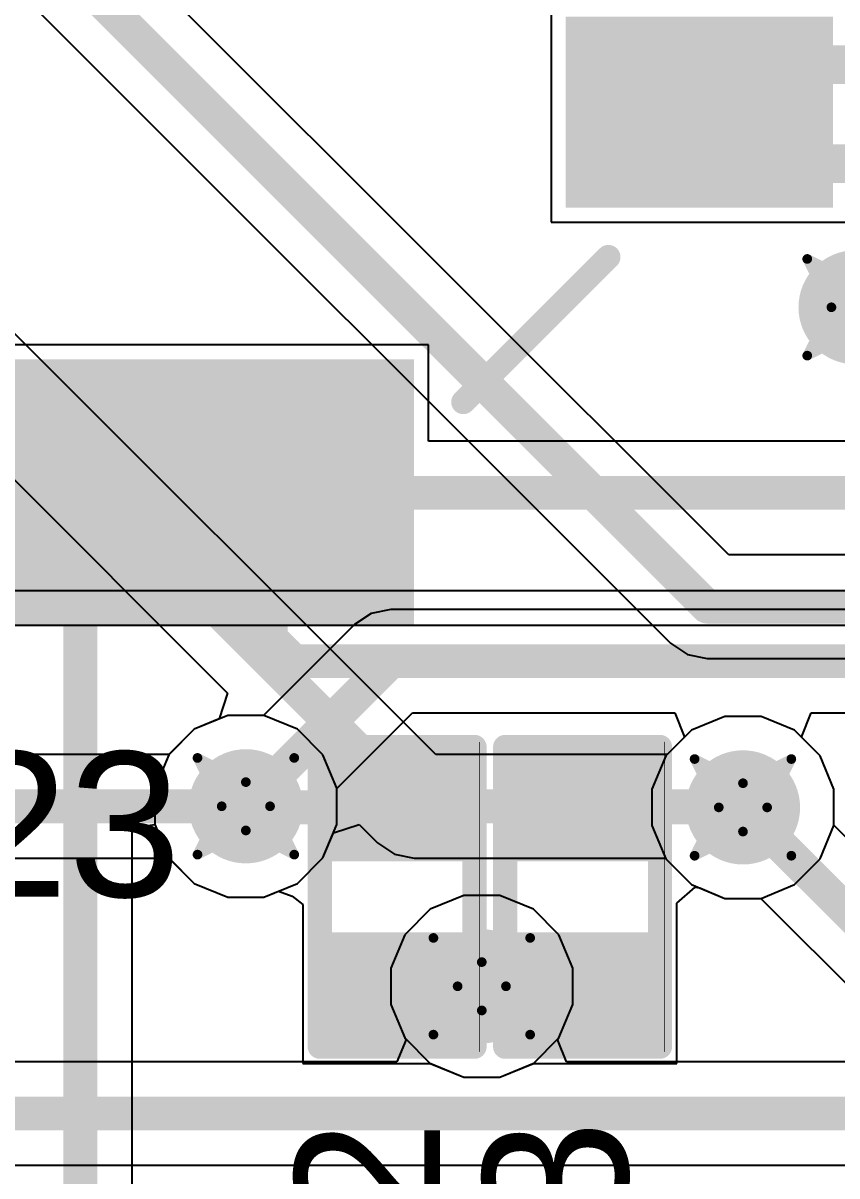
# Model space of a CAD drawing. Header units: inches. Extents: x -3 to 488, y -11 to 93.
# Drawn here: x 104.24 to 108.51, y 9.99 to 16.05 of the extents above; entities that cross this region are included whole.
import ezdxf

# ---------------------------------------------------------------- set-up
doc = ezdxf.new("R2010")
doc.units = ezdxf.units.IN
for name, color, linetype in [('Bottom Layer', 5, 'Continuous'), ('Drill Drawing', 1, 'Continuous'), ('Layer 1', 16, 'Continuous'), ('Layer 2', 76, 'Continuous'), ('Top Layer', 1, 'Continuous'), ('Top Overlay', 2, 'Continuous'), ('Top Paste', 8, 'Continuous'), ('Top Solder', 216, 'Continuous'), ('Via Holes', 16, 'Continuous')]:
    doc.layers.add(name, color=color, linetype=linetype)
doc.styles.add('Arial', font='', dxfattribs={"height": 0.2})
doc.styles.get('Arial').set_extended_font_data('Arial')

msp = doc.modelspace()

# ---------------------------------------------------------------- hatches: boundary and pattern name
at = {"layer": 'Bottom Layer'}
h = msp.add_hatch(color=5, dxfattribs=at)
edge = h.paths.add_edge_path()
edge.add_arc((108.6086, 14.5537), 0.3, 0, 360)
h = msp.add_hatch(color=5, dxfattribs=at)
edge = h.paths.add_edge_path()
edge.add_arc((105.4067, 11.9323), 0.3, 0, 360)
h = msp.add_hatch(color=5, dxfattribs=at)
edge = h.paths.add_edge_path()
edge.add_arc((108.0171, 11.9265), 0.3, 0, 360)
h = msp.add_hatch(color=5, dxfattribs=at)
edge = h.paths.add_edge_path()
edge.add_arc((106.6456, 10.9867), 0.3, 0, 360)
at = {"layer": 'Layer 1'}
h = msp.add_hatch(color=16, dxfattribs=at)
edge = h.paths.add_edge_path()
edge.add_arc((108.6086, 14.5537), 0.3, 0, 360)
h = msp.add_hatch(color=16, dxfattribs=at)
edge = h.paths.add_edge_path()
edge.add_arc((105.4067, 11.9323), 0.3, 0, 360)
h = msp.add_hatch(color=16, dxfattribs=at)
edge = h.paths.add_edge_path()
edge.add_arc((108.0171, 11.9265), 0.3, 0, 360)
h = msp.add_hatch(color=16, dxfattribs=at)
edge = h.paths.add_edge_path()
edge.add_arc((106.6456, 10.9867), 0.3, 0, 360)
at = {"layer": 'Layer 2'}
h = msp.add_hatch(color=76, dxfattribs=at)
edge = h.paths.add_edge_path()
edge.add_arc((108.6086, 14.5537), 0.3, 0, 360)
h = msp.add_hatch(color=76, dxfattribs=at)
edge = h.paths.add_edge_path()
edge.add_arc((105.4067, 11.9323), 0.3, 0, 360)
h = msp.add_hatch(color=76, dxfattribs=at)
edge = h.paths.add_edge_path()
edge.add_arc((108.0171, 11.9265), 0.3, 0, 360)
h = msp.add_hatch(color=76, dxfattribs=at)
edge = h.paths.add_edge_path()
edge.add_arc((106.6456, 10.9867), 0.3, 0, 360)
at = {"layer": 'Top Layer'}
for points in [[(107.1875, 15.9788), (108.3875, 15.9788), (108.3875, 15.6788), (107.1875, 15.6788)], [(107.1875, 15.4788), (108.3875, 15.4788), (108.3875, 15.1788), (107.1875, 15.1788)], [(104.3875, 12.9788), (104.3875, 14.1788), (104.6875, 14.1788), (104.6875, 12.9788)], [(104.8875, 12.9788), (104.8875, 14.1788), (105.1875, 14.1788), (105.1875, 12.9788)], [(105.3875, 12.9788), (105.3875, 14.1788), (105.6875, 14.1788), (105.6875, 12.9788)], [(105.8875, 12.9788), (105.8875, 14.1788), (106.1875, 14.1788), (106.1875, 12.9788)], [(106.5186, 11.6979), (105.8836, 11.6979), (105.8836, 12.1551), (106.5186, 12.1551)], [(107.4923, 11.6979), (106.8573, 11.6979), (106.8573, 12.1551), (107.4923, 12.1551)], [(106.5186, 10.7581), (105.8836, 10.7581), (105.8836, 11.2153), (106.5186, 11.2153)], [(107.4923, 10.7581), (106.8573, 10.7581), (106.8573, 11.2153), (107.4923, 11.2153)]]:
    msp.add_hatch(color=1, dxfattribs=at).paths.add_polyline_path(points)
h = msp.add_hatch(color=1, dxfattribs=at)
edge = h.paths.add_edge_path()
edge.add_arc((108.6086, 14.5537), 0.3, 0, 360)
h = msp.add_hatch(color=1, dxfattribs=at)
edge = h.paths.add_edge_path()
edge.add_arc((105.4067, 11.9323), 0.3, 0, 360)
h = msp.add_hatch(color=1, dxfattribs=at)
edge = h.paths.add_edge_path()
edge.add_arc((108.0171, 11.9265), 0.3, 0, 360)
h = msp.add_hatch(color=1, dxfattribs=at)
edge = h.paths.add_edge_path()
edge.add_arc((106.6456, 10.9867), 0.3, 0, 360)
at = {"layer": 'Top Paste'}
for points in [[(107.1875, 15.9788), (108.3875, 15.9788), (108.3875, 15.6788), (107.1875, 15.6788)], [(107.1875, 15.4788), (108.3875, 15.4788), (108.3875, 15.1788), (107.1875, 15.1788)], [(104.3875, 12.9788), (104.3875, 14.1788), (104.6875, 14.1788), (104.6875, 12.9788)], [(104.8875, 12.9788), (104.8875, 14.1788), (105.1875, 14.1788), (105.1875, 12.9788)], [(105.3875, 12.9788), (105.3875, 14.1788), (105.6875, 14.1788), (105.6875, 12.9788)], [(105.8875, 12.9788), (105.8875, 14.1788), (106.1875, 14.1788), (106.1875, 12.9788)], [(106.5186, 11.6979), (105.8836, 11.6979), (105.8836, 12.1551), (106.5186, 12.1551)], [(107.4923, 11.6979), (106.8573, 11.6979), (106.8573, 12.1551), (107.4923, 12.1551)], [(106.5186, 10.7581), (105.8836, 10.7581), (105.8836, 11.2153), (106.5186, 11.2153)], [(107.4923, 10.7581), (106.8573, 10.7581), (106.8573, 11.2153), (107.4923, 11.2153)]]:
    msp.add_hatch(color=8, dxfattribs=at).paths.add_polyline_path(points)
at = {"layer": 'Top Solder'}
for points in [[(107.0859, 16.0804), (108.4891, 16.0804), (108.4891, 15.5772), (107.0859, 15.5772)], [(107.0859, 15.5804), (108.4891, 15.5804), (108.4891, 15.0772), (107.0859, 15.0772)], [(103.7859, 12.8772), (103.7859, 14.2804), (104.2891, 14.2804), (104.2891, 12.8772)], [(104.2859, 12.8772), (104.2859, 14.2804), (104.7891, 14.2804), (104.7891, 12.8772)], [(104.7859, 12.8772), (104.7859, 14.2804), (105.2891, 14.2804), (105.2891, 12.8772)], [(105.2859, 12.8772), (105.2859, 14.2804), (105.7891, 14.2804), (105.7891, 12.8772)], [(105.7859, 12.8772), (105.7859, 14.2804), (106.2891, 14.2804), (106.2891, 12.8772)], [(106.5736, 11.6429), (105.8286, 11.6429), (105.8286, 12.2101), (106.5736, 12.2101)], [(107.5473, 11.6429), (106.8023, 11.6429), (106.8023, 12.2101), (107.5473, 12.2101)], [(106.5736, 10.7031), (105.8286, 10.7031), (105.8286, 11.2703), (106.5736, 11.2703)], [(107.5473, 10.7031), (106.8023, 10.7031), (106.8023, 11.2703), (107.5473, 11.2703)]]:
    msp.add_hatch(color=216, dxfattribs=at).paths.add_polyline_path(points)
at = {"layer": 'Via Holes'}
h = msp.add_hatch(color=7, dxfattribs=at)
edge = h.paths.add_edge_path()
edge.add_arc((108.6086, 14.5537), 0.15, 0, 360)
h = msp.add_hatch(color=7, dxfattribs=at)
edge = h.paths.add_edge_path()
edge.add_arc((105.4067, 11.9323), 0.15, 0, 360)
h = msp.add_hatch(color=7, dxfattribs=at)
edge = h.paths.add_edge_path()
edge.add_arc((108.0171, 11.9265), 0.15, 0, 360)
h = msp.add_hatch(color=7, dxfattribs=at)
edge = h.paths.add_edge_path()
edge.add_arc((106.6456, 10.9867), 0.15, 0, 360)

# ---------------------------------------------------------------- linework, layer by layer
at = {"layer": 'Bottom Layer'}
for p, q in [((102.3681, 18.0582), (107.6373, 12.789)), ((107.9422, 13.2532), (103.7013, 17.4941)), ((106.4034, 12.2042), (103.8232, 14.7844)), ((103.3034, 14.5351), (105.311, 12.5274)), ((122.0497, 13.2532), (107.9422, 13.2532)), ((107.6373, 12.789), (107.7255, 12.7301)), ((107.7255, 12.7301), (107.8296, 12.7094)), ((107.8296, 12.7094), (119.2323, 12.7094)), ((105.311, 12.5274), (105.2672, 12.3917)), ((105.2672, 12.3917), (105.136, 12.3374)), ((107.922, 12.4043), (107.7464, 12.3316)), ((108.1121, 12.4043), (107.922, 12.4043)), ((108.2877, 12.3316), (108.1121, 12.4043)), ((105.136, 12.3374), (105.0029, 12.2042)), ((107.7464, 12.3316), (107.6191, 12.2042)), ((108.4221, 12.1972), (108.2877, 12.3316)), ((105.0029, 12.2042), (102.795, 12.2042)), ((107.6191, 12.2042), (106.4034, 12.2042)), ((108.4949, 12.0215), (108.4221, 12.1972)), ((108.4949, 11.8315), (108.4949, 12.0215)), ((105.8661, 11.7928), (106.0018, 11.8367)), ((106.0018, 11.8367), (106.0985, 11.74)), ((108.4221, 11.6559), (108.4949, 11.8315)), ((105.8117, 11.6617), (105.8661, 11.7928)), ((106.0985, 11.74), (106.0985, 11.74)), ((106.0985, 11.74), (106.1867, 11.6811)), ((102.6824, 11.6604), (105.0029, 11.6604)), ((105.0029, 11.6604), (105.136, 11.5273)), ((105.6773, 11.5273), (105.8117, 11.6617)), ((106.1867, 11.6811), (106.2907, 11.6604)), ((106.2907, 11.6604), (106.2908, 11.6604)), ((106.2908, 11.6604), (107.6101, 11.6604)), ((107.6101, 11.6604), (107.612, 11.6559)), ((107.612, 11.6559), (107.7464, 11.5215)), ((108.2877, 11.5215), (108.4221, 11.6559)), ((105.136, 11.5273), (105.3116, 11.4545)), ((105.5017, 11.4545), (105.6773, 11.5273)), ((107.7464, 11.5215), (107.922, 11.4487)), ((108.1121, 11.4487), (108.2877, 11.5215)), ((105.3116, 11.4545), (105.5017, 11.4545)), ((106.5506, 11.4645), (106.375, 11.3918)), ((106.7407, 11.4645), (106.5506, 11.4645)), ((106.9163, 11.3918), (106.7407, 11.4645)), ((107.922, 11.4487), (108.1121, 11.4487)), ((106.375, 11.3918), (106.2406, 11.2574)), ((107.0507, 11.2574), (106.9163, 11.3918)), ((106.2406, 11.2574), (106.1678, 11.0817)), ((107.1234, 11.0817), (107.0507, 11.2574)), ((106.1678, 11.0817), (106.1678, 10.8917)), ((107.1234, 10.8917), (107.1234, 11.0817)), ((106.1678, 10.8917), (106.2406, 10.7161)), ((107.0507, 10.7161), (107.1234, 10.8917)), ((106.2406, 10.7161), (106.375, 10.5817)), ((106.9163, 10.5817), (107.0507, 10.7161)), ((106.375, 10.5817), (106.5506, 10.5089)), ((106.7407, 10.5089), (106.9163, 10.5817)), ((106.5506, 10.5089), (106.7407, 10.5089))]:
    msp.add_line(p, q, dxfattribs=at)
for points in [[(102.5604, 18.2505, 0.1778, 0.1778, 0), (107.8296, 12.9813, 0.1778, 0.1778, 0)], [(103.4957, 14.7273, 0.1778, 0.1778, 0), (106.2907, 11.9323, 0.1778, 0.1778, 0)], [(107.8296, 12.9813, 0.1778, 0.1778, 0), (122.4535, 12.9813, 0.1778, 0.1778, 0)], [(102.6824, 11.9323, 0.1778, 0.1778, 0), (105.4067, 11.9323, 0.1778, 0.1778, 0)], [(106.2907, 11.9323, 0.1778, 0.1778, 0), (108.0229, 11.9323, 0.1778, 0.1778, 0)]]:
    msp.add_lwpolyline(points, format="xyseb", dxfattribs=at)
for points in [[(107.7851, 12.9813, 0.0889, 0.0889, 1), (107.874, 12.9813, 0.0889, 0.0889, 1)], [(107.7851, 12.9813, 0.0889, 0.0889, 1), (107.874, 12.9813, 0.0889, 0.0889, 1)], [(105.3622, 11.9323, 0.0889, 0.0889, 1), (105.4511, 11.9323, 0.0889, 0.0889, 1)], [(106.2463, 11.9323, 0.0889, 0.0889, 1), (106.3352, 11.9323, 0.0889, 0.0889, 1)], [(106.2463, 11.9323, 0.0889, 0.0889, 1), (106.3352, 11.9323, 0.0889, 0.0889, 1)], [(107.9784, 11.9323, 0.0889, 0.0889, 1), (108.0673, 11.9323, 0.0889, 0.0889, 1)]]:
    msp.add_lwpolyline(points, format="xyseb", close=True, dxfattribs=at)
at = {"layer": 'Drill Drawing'}
for points in [[(108.3546, 14.8077, 0.0508, 0.0508, 0), (108.6086, 14.6807, 0.0508, 0.0508, 0)], [(108.3546, 14.8077, 0.0508, 0.0508, 0), (108.4816, 14.5537, 0.0508, 0.0508, 0)], [(108.3546, 14.2997, 0.0508, 0.0508, 0), (108.4816, 14.5537, 0.0508, 0.0508, 0)], [(108.3546, 14.2997, 0.0508, 0.0508, 0), (108.6086, 14.4267, 0.0508, 0.0508, 0)], [(105.1527, 12.1863, 0.0508, 0.0508, 0), (105.4067, 12.0593, 0.0508, 0.0508, 0)], [(105.1527, 12.1863, 0.0508, 0.0508, 0), (105.2797, 11.9323, 0.0508, 0.0508, 0)], [(105.4067, 12.0593, 0.0508, 0.0508, 0), (105.6607, 12.1863, 0.0508, 0.0508, 0)], [(105.5337, 11.9323, 0.0508, 0.0508, 0), (105.6607, 12.1863, 0.0508, 0.0508, 0)], [(107.7631, 12.1805, 0.0508, 0.0508, 0), (108.0171, 12.0535, 0.0508, 0.0508, 0)], [(107.7631, 12.1805, 0.0508, 0.0508, 0), (107.8901, 11.9265, 0.0508, 0.0508, 0)], [(108.0171, 12.0535, 0.0508, 0.0508, 0), (108.2711, 12.1805, 0.0508, 0.0508, 0)], [(108.1441, 11.9265, 0.0508, 0.0508, 0), (108.2711, 12.1805, 0.0508, 0.0508, 0)], [(105.1527, 11.6783, 0.0508, 0.0508, 0), (105.2797, 11.9323, 0.0508, 0.0508, 0)], [(105.5337, 11.9323, 0.0508, 0.0508, 0), (105.6607, 11.6783, 0.0508, 0.0508, 0)], [(107.7631, 11.6725, 0.0508, 0.0508, 0), (107.8901, 11.9265, 0.0508, 0.0508, 0)], [(108.1441, 11.9265, 0.0508, 0.0508, 0), (108.2711, 11.6725, 0.0508, 0.0508, 0)], [(105.1527, 11.6783, 0.0508, 0.0508, 0), (105.4067, 11.8053, 0.0508, 0.0508, 0)], [(105.4067, 11.8053, 0.0508, 0.0508, 0), (105.6607, 11.6783, 0.0508, 0.0508, 0)], [(107.7631, 11.6725, 0.0508, 0.0508, 0), (108.0171, 11.7995, 0.0508, 0.0508, 0)], [(108.0171, 11.7995, 0.0508, 0.0508, 0), (108.2711, 11.6725, 0.0508, 0.0508, 0)], [(106.3916, 11.2407, 0.0508, 0.0508, 0), (106.6456, 11.1137, 0.0508, 0.0508, 0)], [(106.3916, 11.2407, 0.0508, 0.0508, 0), (106.5186, 10.9867, 0.0508, 0.0508, 0)], [(106.6456, 11.1137, 0.0508, 0.0508, 0), (106.8996, 11.2407, 0.0508, 0.0508, 0)], [(106.7726, 10.9867, 0.0508, 0.0508, 0), (106.8996, 11.2407, 0.0508, 0.0508, 0)], [(106.3916, 10.7327, 0.0508, 0.0508, 0), (106.5186, 10.9867, 0.0508, 0.0508, 0)], [(106.7726, 10.9867, 0.0508, 0.0508, 0), (106.8996, 10.7327, 0.0508, 0.0508, 0)], [(106.3916, 10.7327, 0.0508, 0.0508, 0), (106.6456, 10.8597, 0.0508, 0.0508, 0)], [(106.6456, 10.8597, 0.0508, 0.0508, 0), (106.8996, 10.7327, 0.0508, 0.0508, 0)]]:
    msp.add_lwpolyline(points, format="xyseb", dxfattribs=at)
for points in [[(108.3419, 14.8077, 0.0254, 0.0254, 1), (108.3673, 14.8077, 0.0254, 0.0254, 1)], [(108.3419, 14.8077, 0.0254, 0.0254, 1), (108.3673, 14.8077, 0.0254, 0.0254, 1)], [(108.4689, 14.5537, 0.0254, 0.0254, 1), (108.4943, 14.5537, 0.0254, 0.0254, 1)], [(108.4689, 14.5537, 0.0254, 0.0254, 1), (108.4943, 14.5537, 0.0254, 0.0254, 1)], [(108.3419, 14.2997, 0.0254, 0.0254, 1), (108.3673, 14.2997, 0.0254, 0.0254, 1)], [(108.3419, 14.2997, 0.0254, 0.0254, 1), (108.3673, 14.2997, 0.0254, 0.0254, 1)], [(105.14, 12.1863, 0.0254, 0.0254, 1), (105.1654, 12.1863, 0.0254, 0.0254, 1)], [(105.14, 12.1863, 0.0254, 0.0254, 1), (105.1654, 12.1863, 0.0254, 0.0254, 1)], [(105.648, 12.1863, 0.0254, 0.0254, 1), (105.6734, 12.1863, 0.0254, 0.0254, 1)], [(105.648, 12.1863, 0.0254, 0.0254, 1), (105.6734, 12.1863, 0.0254, 0.0254, 1)], [(107.7504, 12.1805, 0.0254, 0.0254, 1), (107.7758, 12.1805, 0.0254, 0.0254, 1)], [(107.7504, 12.1805, 0.0254, 0.0254, 1), (107.7758, 12.1805, 0.0254, 0.0254, 1)], [(108.2584, 12.1805, 0.0254, 0.0254, 1), (108.2838, 12.1805, 0.0254, 0.0254, 1)], [(108.2584, 12.1805, 0.0254, 0.0254, 1), (108.2838, 12.1805, 0.0254, 0.0254, 1)], [(105.394, 12.0593, 0.0254, 0.0254, 1), (105.4194, 12.0593, 0.0254, 0.0254, 1)], [(105.394, 12.0593, 0.0254, 0.0254, 1), (105.4194, 12.0593, 0.0254, 0.0254, 1)], [(108.0044, 12.0535, 0.0254, 0.0254, 1), (108.0298, 12.0535, 0.0254, 0.0254, 1)], [(108.0044, 12.0535, 0.0254, 0.0254, 1), (108.0298, 12.0535, 0.0254, 0.0254, 1)], [(105.267, 11.9323, 0.0254, 0.0254, 1), (105.2924, 11.9323, 0.0254, 0.0254, 1)], [(105.267, 11.9323, 0.0254, 0.0254, 1), (105.2924, 11.9323, 0.0254, 0.0254, 1)], [(105.521, 11.9323, 0.0254, 0.0254, 1), (105.5464, 11.9323, 0.0254, 0.0254, 1)], [(105.521, 11.9323, 0.0254, 0.0254, 1), (105.5464, 11.9323, 0.0254, 0.0254, 1)], [(107.8774, 11.9265, 0.0254, 0.0254, 1), (107.9028, 11.9265, 0.0254, 0.0254, 1)], [(107.8774, 11.9265, 0.0254, 0.0254, 1), (107.9028, 11.9265, 0.0254, 0.0254, 1)], [(108.1314, 11.9265, 0.0254, 0.0254, 1), (108.1568, 11.9265, 0.0254, 0.0254, 1)], [(108.1314, 11.9265, 0.0254, 0.0254, 1), (108.1568, 11.9265, 0.0254, 0.0254, 1)], [(105.394, 11.8053, 0.0254, 0.0254, 1), (105.4194, 11.8053, 0.0254, 0.0254, 1)], [(105.394, 11.8053, 0.0254, 0.0254, 1), (105.4194, 11.8053, 0.0254, 0.0254, 1)], [(108.0044, 11.7995, 0.0254, 0.0254, 1), (108.0298, 11.7995, 0.0254, 0.0254, 1)], [(108.0044, 11.7995, 0.0254, 0.0254, 1), (108.0298, 11.7995, 0.0254, 0.0254, 1)], [(105.14, 11.6783, 0.0254, 0.0254, 1), (105.1654, 11.6783, 0.0254, 0.0254, 1)], [(105.14, 11.6783, 0.0254, 0.0254, 1), (105.1654, 11.6783, 0.0254, 0.0254, 1)], [(105.648, 11.6783, 0.0254, 0.0254, 1), (105.6734, 11.6783, 0.0254, 0.0254, 1)], [(105.648, 11.6783, 0.0254, 0.0254, 1), (105.6734, 11.6783, 0.0254, 0.0254, 1)], [(107.7504, 11.6725, 0.0254, 0.0254, 1), (107.7758, 11.6725, 0.0254, 0.0254, 1)], [(107.7504, 11.6725, 0.0254, 0.0254, 1), (107.7758, 11.6725, 0.0254, 0.0254, 1)], [(108.2584, 11.6725, 0.0254, 0.0254, 1), (108.2838, 11.6725, 0.0254, 0.0254, 1)], [(108.2584, 11.6725, 0.0254, 0.0254, 1), (108.2838, 11.6725, 0.0254, 0.0254, 1)], [(106.3789, 11.2407, 0.0254, 0.0254, 1), (106.4043, 11.2407, 0.0254, 0.0254, 1)], [(106.3789, 11.2407, 0.0254, 0.0254, 1), (106.4043, 11.2407, 0.0254, 0.0254, 1)], [(106.8869, 11.2407, 0.0254, 0.0254, 1), (106.9123, 11.2407, 0.0254, 0.0254, 1)], [(106.8869, 11.2407, 0.0254, 0.0254, 1), (106.9123, 11.2407, 0.0254, 0.0254, 1)], [(106.6329, 11.1137, 0.0254, 0.0254, 1), (106.6583, 11.1137, 0.0254, 0.0254, 1)], [(106.6329, 11.1137, 0.0254, 0.0254, 1), (106.6583, 11.1137, 0.0254, 0.0254, 1)], [(106.5059, 10.9867, 0.0254, 0.0254, 1), (106.5313, 10.9867, 0.0254, 0.0254, 1)], [(106.5059, 10.9867, 0.0254, 0.0254, 1), (106.5313, 10.9867, 0.0254, 0.0254, 1)], [(106.7599, 10.9867, 0.0254, 0.0254, 1), (106.7853, 10.9867, 0.0254, 0.0254, 1)], [(106.7599, 10.9867, 0.0254, 0.0254, 1), (106.7853, 10.9867, 0.0254, 0.0254, 1)], [(106.6329, 10.8597, 0.0254, 0.0254, 1), (106.6583, 10.8597, 0.0254, 0.0254, 1)], [(106.6329, 10.8597, 0.0254, 0.0254, 1), (106.6583, 10.8597, 0.0254, 0.0254, 1)], [(106.3789, 10.7327, 0.0254, 0.0254, 1), (106.4043, 10.7327, 0.0254, 0.0254, 1)], [(106.3789, 10.7327, 0.0254, 0.0254, 1), (106.4043, 10.7327, 0.0254, 0.0254, 1)], [(106.8869, 10.7327, 0.0254, 0.0254, 1), (106.9123, 10.7327, 0.0254, 0.0254, 1)], [(106.8869, 10.7327, 0.0254, 0.0254, 1), (106.9123, 10.7327, 0.0254, 0.0254, 1)]]:
    msp.add_lwpolyline(points, format="xyseb", close=True, dxfattribs=at)
at = {"layer": 'Layer 1'}
for p, q in [((106.1686, 12.9662), (106.0646, 12.9455)), ((119.246, 12.9662), (106.1686, 12.9662)), ((106.0646, 12.9455), (105.9764, 12.8866)), ((105.9764, 12.8866), (105.4999, 12.4101)), ((105.8845, 12.0256), (106.2813, 12.4224)), ((106.2813, 12.4224), (107.659, 12.4224)), ((107.659, 12.4224), (107.7102, 12.2954)), ((108.3239, 12.2954), (108.3751, 12.4224)), ((108.3751, 12.4224), (119.1333, 12.4224)), ((105.3116, 12.4101), (105.136, 12.3374)), ((105.4999, 12.4101), (105.3116, 12.4101)), ((105.136, 12.3374), (105.0016, 12.203)), ((107.7102, 12.2954), (107.612, 12.1972)), ((108.4221, 12.1972), (108.3239, 12.2954)), ((105.0016, 12.203), (104.9289, 12.0274)), ((107.612, 12.1972), (107.5393, 12.0215)), ((108.4949, 12.0215), (108.4221, 12.1972)), ((104.9289, 12.0274), (104.9289, 11.8373)), ((105.8845, 11.8373), (105.8845, 12.0256)), ((107.5393, 12.0215), (107.5393, 11.8315)), ((108.4949, 11.8315), (108.4949, 12.0215)), ((104.9289, 11.8373), (105.0016, 11.6617)), ((105.8117, 11.6617), (105.8845, 11.8373)), ((107.5393, 11.8315), (107.612, 11.6559)), ((108.4221, 11.6559), (108.4949, 11.8315)), ((105.0016, 11.6617), (105.136, 11.5273)), ((105.6773, 11.5273), (105.8117, 11.6617)), ((107.612, 11.6559), (107.7464, 11.5215)), ((108.2877, 11.5215), (108.4221, 11.6559)), ((105.136, 11.5273), (105.3116, 11.4545)), ((105.5017, 11.4545), (105.6773, 11.5273)), ((107.7464, 11.5215), (107.922, 11.4487)), ((108.1121, 11.4487), (108.2877, 11.5215)), ((105.3116, 11.4545), (105.5017, 11.4545)), ((106.5506, 11.4645), (106.375, 11.3918)), ((106.7407, 11.4645), (106.5506, 11.4645)), ((106.9163, 11.3918), (106.7407, 11.4645)), ((107.922, 11.4487), (108.1121, 11.4487)), ((106.375, 11.3918), (106.2406, 11.2574)), ((107.0507, 11.2574), (106.9163, 11.3918)), ((106.2406, 11.2574), (106.1678, 11.0817)), ((107.1234, 11.0817), (107.0507, 11.2574)), ((106.1678, 11.0817), (106.1678, 10.8917)), ((107.1234, 10.8917), (107.1234, 11.0817)), ((106.1678, 10.8917), (106.2406, 10.7161)), ((107.0507, 10.7161), (107.1234, 10.8917)), ((106.2488, 10.7079), (106.2002, 10.5905)), ((106.2406, 10.7161), (106.2488, 10.7079)), ((107.0425, 10.7079), (107.0507, 10.7161)), ((107.0911, 10.5905), (107.0425, 10.7079)), ((106.2002, 10.5905), (102.9077, 10.5905)), ((111.2472, 10.5905), (107.0911, 10.5905)), ((100.7913, 10.0467), (111.3598, 10.0467))]:
    msp.add_line(p, q, dxfattribs=at)
for points in [[(105.4067, 11.9323, 0.1778, 0.1778, 0), (106.1686, 12.6943, 0.1778, 0.1778, 0)], [(106.1686, 12.6943, 0.1778, 0.1778, 0), (119.246, 12.6943, 0.1778, 0.1778, 0)], [(100.3875, 10.3186, 0.1778, 0.1778, 0), (111.3598, 10.3186, 0.1778, 0.1778, 0)]]:
    msp.add_lwpolyline(points, format="xyseb", dxfattribs=at)
for points in [[(106.1242, 12.6943, 0.0889, 0.0889, 1), (106.2131, 12.6943, 0.0889, 0.0889, 1)], [(106.1242, 12.6943, 0.0889, 0.0889, 1), (106.2131, 12.6943, 0.0889, 0.0889, 1)], [(105.3622, 11.9323, 0.0889, 0.0889, 1), (105.4511, 11.9323, 0.0889, 0.0889, 1)]]:
    msp.add_lwpolyline(points, format="xyseb", close=True, dxfattribs=at)
at = {"layer": 'Layer 2'}
for p, q in [((109.447, 13.0645), (98.9001, 13.0645)), ((98.9001, 12.8832), (109.6283, 12.8832)), ((105.3116, 12.4101), (105.136, 12.3374)), ((105.5017, 12.4101), (105.3116, 12.4101)), ((105.6773, 12.3374), (105.5017, 12.4101)), ((107.922, 12.4043), (107.7464, 12.3316)), ((108.1121, 12.4043), (107.922, 12.4043)), ((108.2877, 12.3316), (108.1121, 12.4043)), ((105.136, 12.3374), (105.0016, 12.203)), ((105.8117, 12.203), (105.6773, 12.3374)), ((107.7464, 12.3316), (107.612, 12.1972)), ((108.4221, 12.1972), (108.2877, 12.3316)), ((105.0016, 12.203), (104.9289, 12.0274)), ((105.8845, 12.0274), (105.8117, 12.203)), ((107.612, 12.1972), (107.5393, 12.0215)), ((108.4949, 12.0215), (108.4221, 12.1972)), ((104.9289, 12.0274), (104.9289, 11.8373)), ((105.8845, 11.8373), (105.8845, 12.0274)), ((107.5393, 12.0215), (107.5393, 11.8315)), ((108.4949, 11.8315), (108.4949, 12.0215)), ((104.9289, 11.8373), (105.0016, 11.6617)), ((105.8117, 11.6617), (105.8845, 11.8373)), ((107.5393, 11.8315), (107.612, 11.6559)), ((108.4221, 11.6559), (108.4949, 11.8315)), ((105.0016, 11.6617), (105.136, 11.5273)), ((105.6773, 11.5273), (105.8117, 11.6617)), ((107.612, 11.6559), (107.7464, 11.5215)), ((108.2877, 11.5215), (108.4221, 11.6559)), ((105.136, 11.5273), (105.3116, 11.4545)), ((105.5017, 11.4545), (105.6773, 11.5273)), ((107.7464, 11.5215), (107.922, 11.4487)), ((108.1121, 11.4487), (108.2877, 11.5215)), ((105.3116, 11.4545), (105.5017, 11.4545)), ((107.922, 11.4487), (108.1121, 11.4487))]:
    msp.add_line(p, q, dxfattribs=at)
at = {"layer": 'Top Layer'}
for p, q in [((107.0097, 16.3329), (107.0097, 15.001)), ((107.0097, 15.001), (108.5653, 15.001)), ((106.3653, 14.3566), (103.3094, 14.3566)), ((106.3653, 13.8508), (106.3653, 14.3566)), ((108.8644, 13.8508), (106.3653, 13.8508)), ((108.3239, 12.2954), (108.3751, 12.4224)), ((108.3751, 12.4224), (108.8644, 12.4224)), ((108.4221, 12.1972), (108.3239, 12.2954)), ((108.4949, 12.0215), (108.4221, 12.1972)), ((108.4949, 11.8333), (108.4949, 12.0215)), ((104.8094, 11.819), (104.9289, 11.8373)), ((104.8094, 8.5045), (104.8094, 11.819)), ((104.9289, 11.8373), (105.0016, 11.6617)), ((109.0695, 11.2586), (108.4949, 11.8333)), ((105.0016, 11.6617), (105.136, 11.5273)), ((105.136, 11.5273), (105.3116, 11.4545)), ((105.3116, 11.4545), (105.5017, 11.4545)), ((105.5017, 11.4545), (105.5788, 11.4864)), ((105.5788, 11.4864), (105.6496, 11.4609)), ((105.6496, 11.4609), (105.7058, 11.417)), ((107.6701, 11.4234), (107.7659, 11.5067)), ((107.7659, 11.5067), (107.7902, 11.5033)), ((107.7902, 11.5033), (107.922, 11.4487)), ((107.922, 11.4487), (108.1103, 11.4487)), ((108.1103, 11.4487), (108.7646, 10.7944)), ((105.7058, 11.417), (105.7058, 11.3931)), ((105.7058, 11.3931), (105.7058, 11.3931)), ((105.7058, 11.3931), (105.7058, 11.3931)), ((105.7058, 11.3931), (105.7058, 10.5803)), ((107.6701, 11.3931), (107.6701, 11.4234)), ((107.6701, 10.5803), (107.6701, 11.3931)), ((107.6701, 11.3931), (107.6701, 11.3931)), ((107.6701, 11.3931), (107.6701, 11.3931)), ((105.7058, 10.5803), (106.3782, 10.5803)), ((106.3782, 10.5803), (106.5506, 10.5089)), ((106.7407, 10.5089), (106.913, 10.5803)), ((106.913, 10.5803), (107.6701, 10.5803)), ((106.5506, 10.5089), (106.7407, 10.5089))]:
    msp.add_line(p, q, dxfattribs=at)
for points in [[(107.7875, 15.8288, 0.2032, 0.2032, 0), (110.3653, 15.8288, 0.2032, 0.2032, 0)], [(107.7875, 15.3288, 0.2032, 0.2032, 0), (107.8079, 15.3084, 0.2032, 0.2032, 0)], [(107.8079, 15.3084, 0.2032, 0.2032, 0), (114.2061, 15.3084, 0.2032, 0.2032, 0)], [(108.6086, 14.5537, 0.2032, 0.2032, 0), (109.3597, 14.5537, 0.2032, 0.2032, 0)], [(104.5375, 8.3918, 0.1778, 0.1778, 0), (104.5375, 13.5788, 0.1778, 0.1778, 0)], [(105.5375, 12.8157, 0.1778, 0.1778, 0), (105.5375, 13.5788, 0.1778, 0.1778, 0)], [(106.0375, 13.5788, 0.1778, 0.1778, 0), (109.3247, 13.5788, 0.1778, 0.1778, 0)], [(105.5375, 12.8157, 0.1778, 0.1778, 0), (105.6589, 12.6943, 0.1778, 0.1778, 0)], [(105.6589, 12.6943, 0.1778, 0.1778, 0), (109.3597, 12.6943, 0.1778, 0.1778, 0)], [(105.4067, 11.9323, 0.1778, 0.1778, 0), (105.4125, 11.9265, 0.1778, 0.1778, 0)], [(105.4125, 11.9265, 0.1778, 0.1778, 0), (106.2011, 11.9265, 0.1778, 0.1778, 0)], [(107.0732, 11.9265, 0.1778, 0.1778, 0), (107.1748, 11.9265, 0.1778, 0.1778, 0)], [(107.1748, 11.9265, 0.1778, 0.1778, 0), (108.0171, 11.9265, 0.1778, 0.1778, 0)], [(108.0171, 11.9265, 0.1778, 0.1778, 0), (108.9569, 10.9867, 0.1778, 0.1778, 0)], [(106.2011, 10.9867, 0.1778, 0.1778, 0), (107.1748, 10.9867, 0.1778, 0.1778, 0)]]:
    msp.add_lwpolyline(points, format="xyseb", dxfattribs=at)
for points in [[(107.7367, 15.8288, 0.1016, 0.1016, 1), (107.8383, 15.8288, 0.1016, 0.1016, 1)], [(107.7367, 15.3288, 0.1016, 0.1016, 1), (107.8383, 15.3288, 0.1016, 0.1016, 1)], [(107.7571, 15.3084, 0.1016, 0.1016, 1), (107.8587, 15.3084, 0.1016, 0.1016, 1)], [(107.7571, 15.3084, 0.1016, 0.1016, 1), (107.8587, 15.3084, 0.1016, 0.1016, 1)], [(108.5578, 14.5537, 0.1016, 0.1016, 1), (108.6594, 14.5537, 0.1016, 0.1016, 1)], [(104.493, 13.5788, 0.0889, 0.0889, 1), (104.5819, 13.5788, 0.0889, 0.0889, 1)], [(105.493, 13.5788, 0.0889, 0.0889, 1), (105.5819, 13.5788, 0.0889, 0.0889, 1)], [(105.993, 13.5788, 0.0889, 0.0889, 1), (106.0819, 13.5788, 0.0889, 0.0889, 1)], [(105.493, 12.8157, 0.0889, 0.0889, 1), (105.5819, 12.8157, 0.0889, 0.0889, 1)], [(105.493, 12.8157, 0.0889, 0.0889, 1), (105.5819, 12.8157, 0.0889, 0.0889, 1)], [(105.6144, 12.6943, 0.0889, 0.0889, 1), (105.7033, 12.6943, 0.0889, 0.0889, 1)], [(105.6144, 12.6943, 0.0889, 0.0889, 1), (105.7033, 12.6943, 0.0889, 0.0889, 1)], [(105.3622, 11.9323, 0.0889, 0.0889, 1), (105.4511, 11.9323, 0.0889, 0.0889, 1)], [(105.368, 11.9265, 0.0889, 0.0889, 1), (105.4569, 11.9265, 0.0889, 0.0889, 1)], [(105.368, 11.9265, 0.0889, 0.0889, 1), (105.4569, 11.9265, 0.0889, 0.0889, 1)], [(106.1567, 11.9265, 0.0889, 0.0889, 1), (106.2456, 11.9265, 0.0889, 0.0889, 1)], [(107.0287, 11.9265, 0.0889, 0.0889, 1), (107.1176, 11.9265, 0.0889, 0.0889, 1)], [(107.1303, 11.9265, 0.0889, 0.0889, 1), (107.2192, 11.9265, 0.0889, 0.0889, 1)], [(107.1303, 11.9265, 0.0889, 0.0889, 1), (107.2192, 11.9265, 0.0889, 0.0889, 1)], [(107.9726, 11.9265, 0.0889, 0.0889, 1), (108.0615, 11.9265, 0.0889, 0.0889, 1)], [(107.9726, 11.9265, 0.0889, 0.0889, 1), (108.0615, 11.9265, 0.0889, 0.0889, 1)], [(106.1567, 10.9867, 0.0889, 0.0889, 1), (106.2456, 10.9867, 0.0889, 0.0889, 1)], [(107.1303, 10.9867, 0.0889, 0.0889, 1), (107.2192, 10.9867, 0.0889, 0.0889, 1)]]:
    msp.add_lwpolyline(points, format="xyseb", close=True, dxfattribs=at)
at = {"layer": 'Top Overlay'}
for points in [[(106.5485, 14.0558, 0.127, 0.127, 0), (107.3105, 14.8178, 0.127, 0.127, 0)], [(105.7947, 12.244, 0.127, 0.127, 0), (106.6075, 12.244, 0.127, 0.127, 0)], [(105.7947, 10.6692, 0.127, 0.127, 0), (105.7947, 12.244, 0.127, 0.127, 0)], [(106.6075, 10.6692, 0.127, 0.127, 0), (106.6075, 12.244, 0.127, 0.127, 0)], [(106.7684, 12.244, 0.127, 0.127, 0), (107.5812, 12.244, 0.127, 0.127, 0)], [(106.7684, 10.6692, 0.127, 0.127, 0), (106.7684, 12.244, 0.127, 0.127, 0)], [(107.5812, 10.6692, 0.127, 0.127, 0), (107.5812, 12.244, 0.127, 0.127, 0)], [(106.6329, 10.6438, 0.00323, 0.00323, 0), (106.6329, 12.2694, 0.00323, 0.00323, 0)], [(107.6066, 10.6438, 0.00323, 0.00323, 0), (107.6066, 12.2694, 0.00323, 0.00323, 0)], [(105.7947, 10.6692, 0.127, 0.127, 0), (106.6075, 10.6692, 0.127, 0.127, 0)], [(106.7684, 10.6692, 0.127, 0.127, 0), (107.5812, 10.6692, 0.127, 0.127, 0)]]:
    msp.add_lwpolyline(points, format="xyseb", dxfattribs=at)
for points in [[(107.2787, 14.8178, 0.0635, 0.0635, 1), (107.3422, 14.8178, 0.0635, 0.0635, 1)], [(106.5167, 14.0558, 0.0635, 0.0635, 1), (106.5802, 14.0558, 0.0635, 0.0635, 1)], [(105.763, 12.244, 0.0635, 0.0635, 1), (105.8265, 12.244, 0.0635, 0.0635, 1)], [(105.763, 12.244, 0.0635, 0.0635, 1), (105.8265, 12.244, 0.0635, 0.0635, 1)], [(106.5758, 12.244, 0.0635, 0.0635, 1), (106.6393, 12.244, 0.0635, 0.0635, 1)], [(106.5758, 12.244, 0.0635, 0.0635, 1), (106.6393, 12.244, 0.0635, 0.0635, 1)], [(106.7366, 12.244, 0.0635, 0.0635, 1), (106.8001, 12.244, 0.0635, 0.0635, 1)], [(106.7366, 12.244, 0.0635, 0.0635, 1), (106.8001, 12.244, 0.0635, 0.0635, 1)], [(107.5494, 12.244, 0.0635, 0.0635, 1), (107.6129, 12.244, 0.0635, 0.0635, 1)], [(107.5494, 12.244, 0.0635, 0.0635, 1), (107.6129, 12.244, 0.0635, 0.0635, 1)], [(106.6321, 12.2694, 0.00161, 0.00161, 1), (106.6337, 12.2694, 0.00161, 0.00161, 1)], [(107.6058, 12.2694, 0.00161, 0.00161, 1), (107.6074, 12.2694, 0.00161, 0.00161, 1)], [(105.763, 10.6692, 0.0635, 0.0635, 1), (105.8265, 10.6692, 0.0635, 0.0635, 1)], [(105.763, 10.6692, 0.0635, 0.0635, 1), (105.8265, 10.6692, 0.0635, 0.0635, 1)], [(106.5758, 10.6692, 0.0635, 0.0635, 1), (106.6393, 10.6692, 0.0635, 0.0635, 1)], [(106.5758, 10.6692, 0.0635, 0.0635, 1), (106.6393, 10.6692, 0.0635, 0.0635, 1)], [(106.7366, 10.6692, 0.0635, 0.0635, 1), (106.8001, 10.6692, 0.0635, 0.0635, 1)], [(106.7366, 10.6692, 0.0635, 0.0635, 1), (106.8001, 10.6692, 0.0635, 0.0635, 1)], [(107.5494, 10.6692, 0.0635, 0.0635, 1), (107.6129, 10.6692, 0.0635, 0.0635, 1)], [(107.5494, 10.6692, 0.0635, 0.0635, 1), (107.6129, 10.6692, 0.0635, 0.0635, 1)], [(106.6321, 10.6438, 0.00161, 0.00161, 1), (106.6337, 10.6438, 0.00161, 0.00161, 1)], [(107.6058, 10.6438, 0.00161, 0.00161, 1), (107.6074, 10.6438, 0.00161, 0.00161, 1)]]:
    msp.add_lwpolyline(points, format="xyseb", close=True, dxfattribs=at)

# ---------------------------------------------------------------- texts
at = {"layer": 'Top Overlay', "style": 'Arial'}
msp.add_text('C23', height=0.762, dxfattribs=at).set_placement((103.1145, 11.4567))
for s, p in [('R33', (107.4133, 8.3315)), ('R32', (106.4259, 8.3315))]:
    msp.add_text(s, height=0.762, rotation=90, dxfattribs=at).set_placement(p)

doc.saveas('drawing.dxf')
